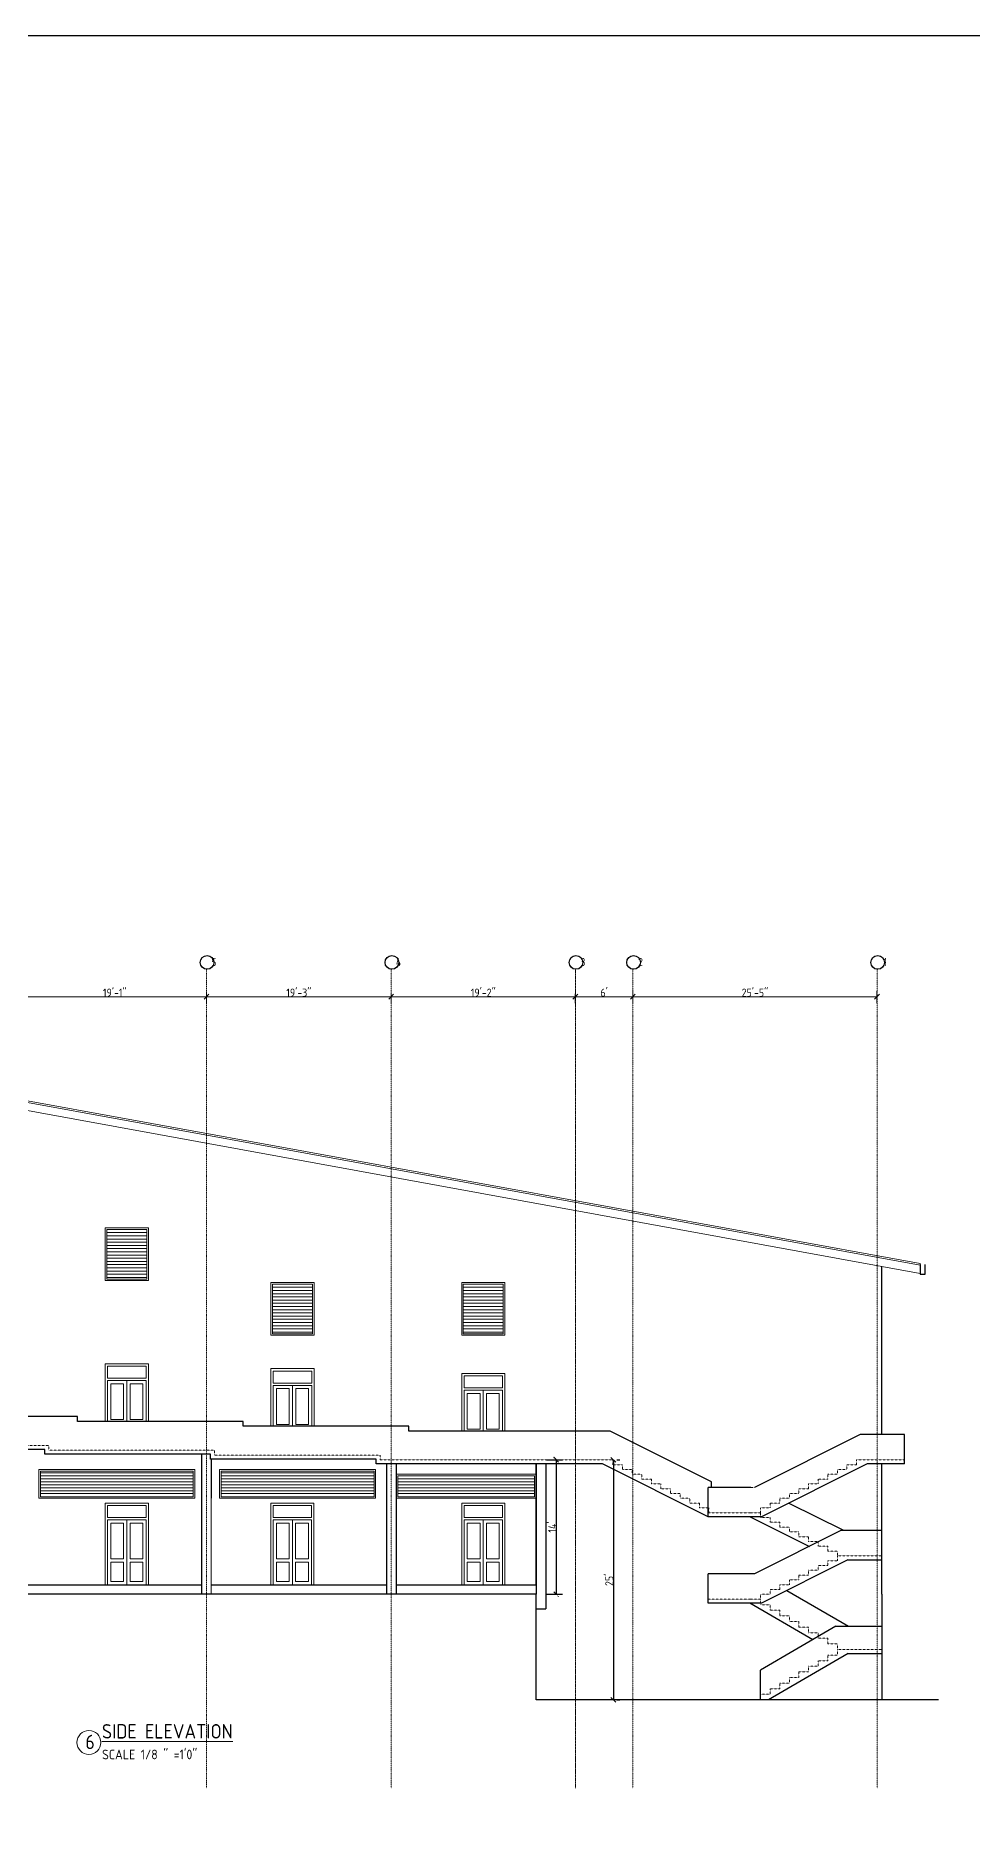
# Model space of a CAD drawing. Extents: x -95606 to 113309, y -42160 to -940.
# Drawn here: x -28894 to -27723, y -18045 to -15818 of the extents above; entities that cross this region are included whole.
import ezdxf

# ---------------------------------------------------------------- set-up
doc = ezdxf.new("R2010")
doc.units = 0
doc.header["$LTSCALE"] = 0.02
doc.header["$MEASUREMENT"] = 0
doc.header["$PDMODE"] = 3
doc.header["$PDSIZE"] = -2
for name, pattern in [('( Dashed )', [0.75, 0.5, -0.25]), ('ACAD_ISO04W100', [30, 24, -3, 0, -3]), ('CENTER', [50.8, 31.75, -6.35, 6.35, -6.35]), ('CENTERX2', [101.6, 63.5, -12.7, 12.7, -12.7])]:
    doc.linetypes.add(name, pattern=pattern)
doc.layers.get('0').update_dxf_attribs({"linetype": 'CONTINUOUS'})
doc.layers.get('DEFPOINTS').update_dxf_attribs({"linetype": 'CONTINUOUS'})
doc.layers.add('DROP', color=7, linetype='CONTINUOUS')
for name, color, linetype, lineweight in [('fitting', 35, 'CONTINUOUS', 15), ('Hatch', 252, 'CONTINUOUS', 9), ('RBH CENTER LINE', 1, 'ACAD_ISO04W100', 13), ('RBH DIMENSIONS', 8, 'CONTINUOUS', 15), ('RBH FURNISHING', 112, 'CONTINUOUS', 0), ('RBH TEXT', 50, 'CONTINUOUS', 13), ('RBH TEXT FRAME', 90, 'CONTINUOUS', 25), ('RBH TEXT1', 111, 'CONTINUOUS', 0), ('RBH WALL - 0.18', 252, 'CONTINUOUS', 18), ('RBH WALL - 0.30', 7, 'CONTINUOUS', 30)]:
    doc.layers.add(name, color=color, linetype=linetype, lineweight=lineweight)
doc.layers.add('RBH DO & WIN', color=7, linetype='CONTINUOUS', lineweight=9, true_color=0x8a008a)
doc.styles.get("Standard").update_dxf_attribs({"font": 'ISOCP'})
doc.dimstyles.new('RBH DIM 01', dxfattribs={"dimtxt": 10, "dimasz": 6, "dimexe": 8, "dimexo": 5, "dimgap": 0.09, "dimtad": 1, "dimdec": 0, "dimzin": 0, "dimdsep": 46, "dimlunit": 4, "dimtxsty": 'Standard', "dimblk": 'OBLIQUE', "dimcen": 0.09, "dimclrd": 4, "dimclre": 1, "dimclrt": 2, "dimadec": 0, "dimazin": 0, "dimtfac": 1, "dimtdec": 0, "dimtofl": 0, "dimtmove": 0, "dimatfit": 3, "dimldrblk": 'OPEN30', "dimfxl": 1, "dimtolj": 1, "dimtzin": 0, "dimlwd": -1, "dimlwe": -1, "dimarcsym": 0})

# ---------------------------------------------------------------- blocks, each defined once
blk = doc.blocks.new('_Oblique')
at = {"color": 0, "linetype": 'ByBlock', "lineweight": -2}
blk.add_line((-0.5, -0.5), (0.5, 0.5), dxfattribs=at)
blk = doc.blocks.new('*D703')
at = {"layer": 'DEFPOINTS', "color": 0, "lineweight": -2, "ltscale": 0.75, "transparency": 16777216}
for p in [(-28147.4, -17005.4), (-27842.4, -17007), (-28147.4, -17019.1)]:
    blk.add_point(p, dxfattribs=at)
at = {"layer": 'RBH DIMENSIONS', "color": 1, "ltscale": 0.75, "transparency": 16777216}
for p, q in [((-28147.4, -17010.4), (-28147.4, -17027.1)), ((-27842.4, -17012), (-27842.4, -17027.1))]:
    blk.add_line(p, q, dxfattribs=at)
at = {"layer": 'RBH DIMENSIONS', "color": 4, "ltscale": 0.75, "transparency": 16777216}
blk.add_line((-27842.4, -17019.1), (-28147.4, -17019.1), dxfattribs=at)
at = {"layer": 'RBH DIMENSIONS', "color": 4, "ltscale": 0.75, "transparency": 16777216, "xscale": 6, "yscale": 6, "zscale": 6, "rotation": 180}
blk.add_blockref('_Oblique', (-28147.4, -17019.1), dxfattribs=at)
at = {"layer": 'RBH DIMENSIONS', "color": 4, "ltscale": 0.75, "transparency": 16777216, "xscale": 6, "yscale": 6, "zscale": 6}
blk.add_blockref('_Oblique', (-27842.4, -17019.1), dxfattribs=at)
at = {"layer": 'RBH DIMENSIONS', "color": 2, "ltscale": 0.75, "transparency": 16777216, "insert": (-27994.9, -17014), "char_height": 10, "attachment_point": 5}
blk.add_mtext('\\A1;25\'-5"', dxfattribs=at)
blk = doc.blocks.new('_Open30')
at = {"color": 0, "linetype": 'ByBlock', "lineweight": -2}
for p, q in [((-1, 0.27), (0, 0)), ((0, 0), (-1, -0.27)), ((0, 0), (-1, 0))]:
    blk.add_line(p, q, dxfattribs=at)
blk = doc.blocks.new('*D704')
at = {"layer": 'DEFPOINTS', "color": 0, "lineweight": -2, "ltscale": 0.75, "transparency": 16777216}
for p in [(-28219.4, -17010.7), (-28147.4, -17009.3), (-28219.4, -17019.1)]:
    blk.add_point(p, dxfattribs=at)
at = {"layer": 'RBH DIMENSIONS', "color": 1, "ltscale": 0.75, "transparency": 16777216}
for p, q in [((-28219.4, -17015.7), (-28219.4, -17027.1)), ((-28147.4, -17014.3), (-28147.4, -17027.1))]:
    blk.add_line(p, q, dxfattribs=at)
at = {"layer": 'RBH DIMENSIONS', "color": 4, "ltscale": 0.75, "transparency": 16777216}
blk.add_line((-28147.4, -17019.1), (-28219.4, -17019.1), dxfattribs=at)
at = {"layer": 'RBH DIMENSIONS', "color": 4, "ltscale": 0.75, "transparency": 16777216, "xscale": 6, "yscale": 6, "zscale": 6, "rotation": 180}
blk.add_blockref('_Oblique', (-28219.4, -17019.1), dxfattribs=at)
at = {"layer": 'RBH DIMENSIONS', "color": 4, "ltscale": 0.75, "transparency": 16777216, "xscale": 6, "yscale": 6, "zscale": 6}
blk.add_blockref('_Oblique', (-28147.4, -17019.1), dxfattribs=at)
at = {"layer": 'RBH DIMENSIONS', "color": 2, "ltscale": 0.75, "transparency": 16777216, "insert": (-28183.4, -17014), "char_height": 10, "attachment_point": 5}
blk.add_mtext("\\A1;6'", dxfattribs=at)
blk = doc.blocks.new('*D705')
at = {"layer": 'DEFPOINTS', "color": 0, "lineweight": -2, "ltscale": 0.75, "transparency": 16777216}
for p in [(-28449.4, -17009.8), (-28219.4, -17010.7), (-28449.4, -17019.1)]:
    blk.add_point(p, dxfattribs=at)
at = {"layer": 'RBH DIMENSIONS', "color": 1, "ltscale": 0.75, "transparency": 16777216}
for p, q in [((-28449.4, -17014.8), (-28449.4, -17027.1)), ((-28219.4, -17015.7), (-28219.4, -17027.1))]:
    blk.add_line(p, q, dxfattribs=at)
at = {"layer": 'RBH DIMENSIONS', "color": 4, "ltscale": 0.75, "transparency": 16777216}
blk.add_line((-28219.4, -17019.1), (-28449.4, -17019.1), dxfattribs=at)
at = {"layer": 'RBH DIMENSIONS', "color": 4, "ltscale": 0.75, "transparency": 16777216, "xscale": 6, "yscale": 6, "zscale": 6, "rotation": 180}
blk.add_blockref('_Oblique', (-28449.4, -17019.1), dxfattribs=at)
at = {"layer": 'RBH DIMENSIONS', "color": 4, "ltscale": 0.75, "transparency": 16777216, "xscale": 6, "yscale": 6, "zscale": 6}
blk.add_blockref('_Oblique', (-28219.4, -17019.1), dxfattribs=at)
at = {"layer": 'RBH DIMENSIONS', "color": 2, "ltscale": 0.75, "transparency": 16777216, "insert": (-28334.4, -17014), "char_height": 10, "attachment_point": 5}
blk.add_mtext('\\A1;19\'-2"', dxfattribs=at)
blk = doc.blocks.new('*D706')
at = {"layer": 'DEFPOINTS', "color": 0, "lineweight": -2, "ltscale": 0.75, "transparency": 16777216}
for p in [(-28680.4, -17008.5), (-28449.4, -17009.8), (-28680.4, -17019.1)]:
    blk.add_point(p, dxfattribs=at)
at = {"layer": 'RBH DIMENSIONS', "color": 1, "ltscale": 0.75, "transparency": 16777216}
for p, q in [((-28680.4, -17013.5), (-28680.4, -17027.1)), ((-28449.4, -17014.8), (-28449.4, -17027.1))]:
    blk.add_line(p, q, dxfattribs=at)
at = {"layer": 'RBH DIMENSIONS', "color": 4, "ltscale": 0.75, "transparency": 16777216}
blk.add_line((-28449.4, -17019.1), (-28680.4, -17019.1), dxfattribs=at)
at = {"layer": 'RBH DIMENSIONS', "color": 4, "ltscale": 0.75, "transparency": 16777216, "xscale": 6, "yscale": 6, "zscale": 6, "rotation": 180}
blk.add_blockref('_Oblique', (-28680.4, -17019.1), dxfattribs=at)
at = {"layer": 'RBH DIMENSIONS', "color": 4, "ltscale": 0.75, "transparency": 16777216, "xscale": 6, "yscale": 6, "zscale": 6}
blk.add_blockref('_Oblique', (-28449.4, -17019.1), dxfattribs=at)
at = {"layer": 'RBH DIMENSIONS', "color": 2, "ltscale": 0.75, "transparency": 16777216, "insert": (-28564.9, -17014), "char_height": 10, "attachment_point": 5}
blk.add_mtext('\\A1;19\'-3"', dxfattribs=at)
blk = doc.blocks.new('*D707')
at = {"layer": 'DEFPOINTS', "color": 0, "lineweight": -2, "ltscale": 0.75, "transparency": 16777216}
for p in [(-28680.4, -17008.5), (-28909.4, -17013), (-28909.4, -17019.1)]:
    blk.add_point(p, dxfattribs=at)
at = {"layer": 'RBH DIMENSIONS', "color": 1, "ltscale": 0.75, "transparency": 16777216}
for p, q in [((-28909.4, -17018), (-28909.4, -17027.1)), ((-28680.4, -17013.5), (-28680.4, -17027.1))]:
    blk.add_line(p, q, dxfattribs=at)
at = {"layer": 'RBH DIMENSIONS', "color": 4, "ltscale": 0.75, "transparency": 16777216}
blk.add_line((-28680.4, -17019.1), (-28909.4, -17019.1), dxfattribs=at)
at = {"layer": 'RBH DIMENSIONS', "color": 4, "ltscale": 0.75, "transparency": 16777216, "xscale": 6, "yscale": 6, "zscale": 6, "rotation": 180}
blk.add_blockref('_Oblique', (-28909.4, -17019.1), dxfattribs=at)
at = {"layer": 'RBH DIMENSIONS', "color": 4, "ltscale": 0.75, "transparency": 16777216, "xscale": 6, "yscale": 6, "zscale": 6}
blk.add_blockref('_Oblique', (-28680.4, -17019.1), dxfattribs=at)
at = {"layer": 'RBH DIMENSIONS', "color": 2, "ltscale": 0.75, "transparency": 16777216, "insert": (-28794.9, -17014), "char_height": 10, "attachment_point": 5}
blk.add_mtext('\\A1;19\'-1"', dxfattribs=at)
blk = doc.blocks.new('*D710')
at = {"layer": 'DEFPOINTS', "color": 1, "ltscale": 0.11, "transparency": 16777216}
for p, q in [((-28255.5, -17597.9), (-28235.2, -17597.9)), ((-28255.5, -17765.9), (-28235.2, -17765.9))]:
    blk.add_line(p, q, dxfattribs=at)
at = {"layer": 'DEFPOINTS', "color": 4, "ltscale": 0.11, "transparency": 16777216}
blk.add_line((-28243.2, -17597.9), (-28243.2, -17765.9), dxfattribs=at)
at = {"layer": 'DEFPOINTS', "color": 0, "linetype": '( Dashed )', "lineweight": -2, "ltscale": 0.11, "transparency": 16777216}
for p in [(-28260.5, -17597.9), (-28260.5, -17765.9), (-28243.2, -17765.9)]:
    blk.add_point(p, dxfattribs=at)
at = {"layer": 'DEFPOINTS', "color": 4, "linetype": '( Dashed )', "ltscale": 0.11, "transparency": 16777216, "xscale": 6, "yscale": 6, "zscale": 6}
for p, rotation in [((-28243.2, -17597.9), 90), ((-28243.2, -17765.9), 270)]:
    blk.add_blockref('_Oblique', p, dxfattribs=dict(at, rotation=rotation))
at = {"layer": 'DEFPOINTS', "color": 2, "linetype": '( Dashed )', "ltscale": 0.11, "transparency": 16777216, "insert": (-28248.2, -17681.9), "char_height": 10, "attachment_point": 5, "rotation": 90}
blk.add_mtext("\\A1;14'", dxfattribs=at)
blk = doc.blocks.new('*D753')
at = {"layer": 'DEFPOINTS', "color": 0, "lineweight": -2, "ltscale": 0.75, "transparency": 16777216}
for p in [(-28172.4, -17597.9), (-28172.4, -17897.9), (-28171.8, -17897.9)]:
    blk.add_point(p, dxfattribs=at)
at = {"layer": 'RBH WALL - 0.30', "color": 4, "ltscale": 0.75, "transparency": 16777216}
blk.add_line((-28171.8, -17597.9), (-28171.8, -17897.9), dxfattribs=at)
at = {"layer": 'RBH WALL - 0.30', "color": 1, "ltscale": 0.75, "transparency": 16777216}
for p, q in [((-28167.4, -17597.9), (-28163.8, -17597.9)), ((-28167.4, -17897.9), (-28163.8, -17897.9))]:
    blk.add_line(p, q, dxfattribs=at)
at = {"layer": 'RBH WALL - 0.30', "color": 4, "ltscale": 0.75, "transparency": 16777216, "xscale": 6, "yscale": 6, "zscale": 6}
for p, rotation in [((-28171.8, -17597.9), 90), ((-28171.8, -17897.9), 270)]:
    blk.add_blockref('_Oblique', p, dxfattribs=dict(at, rotation=rotation))
at = {"layer": 'RBH WALL - 0.30', "color": 2, "ltscale": 0.75, "transparency": 16777216, "insert": (-28176.9, -17747.9), "char_height": 10, "attachment_point": 5, "rotation": 90}
blk.add_mtext("\\A1;25'", dxfattribs=at)

msp = doc.modelspace()

# ---------------------------------------------------------------- linework, layer by layer
at = {"layer": 'DROP', "linetype": 'CENTER', "lineweight": -2}
msp.add_lwpolyline([(-34074.971, -15817.993), (-25761.791, -15817.993), (-25761.791, -23111.355), (-34074.971, -23111.355)], close=True, dxfattribs=at)
at = {"layer": 'fitting', "color": 1, "linetype": '( Dashed )', "lineweight": 5, "ltscale": 0.11}
for p, q in [((-28172.353, -17597.942), (-28271.353, -17597.942)), ((-28160.353, -17603.942), (-28172.353, -17603.942)), ((-28160.353, -17609.942), (-28160.353, -17603.942)), ((-28148.353, -17609.942), (-28160.353, -17609.942)), ((-27891.853, -17615.942), (-27891.853, -17609.942)), ((-27891.853, -17609.942), (-27879.853, -17609.942)), ((-27879.853, -17609.942), (-27879.853, -17603.942)), ((-27879.853, -17603.942), (-27867.853, -17603.942)), ((-27867.853, -17603.942), (-27867.853, -17597.942)), ((-27867.853, -17597.942), (-27807.853, -17597.942)), ((-28136.353, -17615.942), (-28148.353, -17615.942)), ((-28124.353, -17621.942), (-28136.353, -17621.942)), ((-28112.353, -17627.942), (-28124.353, -17627.942)), ((-28112.353, -17633.942), (-28112.353, -17627.942)), ((-28100.353, -17633.942), (-28112.353, -17633.942)), ((-28100.353, -17639.942), (-28100.353, -17633.942)), ((-27995.33, -17632.271), (-27999.853, -17632.271)), ((-27939.853, -17639.942), (-27939.853, -17633.942)), ((-27939.853, -17633.942), (-27927.853, -17633.942)), ((-27927.853, -17633.942), (-27927.853, -17627.942)), ((-27927.853, -17627.942), (-27915.853, -17627.942)), ((-27915.853, -17627.942), (-27915.853, -17621.942)), ((-27915.853, -17621.942), (-27903.853, -17621.942)), ((-27903.853, -17621.942), (-27903.853, -17615.942)), ((-27903.853, -17615.942), (-27891.853, -17615.942)), ((-28088.353, -17639.942), (-28100.353, -17639.942)), ((-28076.353, -17645.942), (-28088.353, -17645.942)), ((-28076.353, -17651.942), (-28076.353, -17645.942)), ((-28064.353, -17651.942), (-28076.353, -17651.942)), ((-28052.353, -17657.942), (-28064.353, -17657.942)), ((-27987.853, -17663.942), (-27987.853, -17657.942)), ((-27987.853, -17657.942), (-27975.853, -17657.942)), ((-27975.853, -17657.942), (-27975.853, -17651.942)), ((-27975.853, -17651.942), (-27963.853, -17651.942)), ((-27963.853, -17651.942), (-27963.853, -17645.942)), ((-27963.853, -17645.942), (-27951.853, -17645.942)), ((-27951.853, -17645.942), (-27951.853, -17639.942)), ((-27951.853, -17639.942), (-27939.853, -17639.942)), ((-27999.853, -17663.942), (-28052.353, -17663.942)), ((-27999.853, -17663.942), (-27987.853, -17663.942)), ((-27987.853, -17663.942), (-27987.853, -17669.942)), ((-27987.853, -17669.942), (-27975.853, -17669.942)), ((-27975.853, -17669.942), (-27975.853, -17675.942)), ((-27975.853, -17675.942), (-27963.853, -17675.942)), ((-27963.853, -17675.942), (-27963.853, -17681.942)), ((-27963.853, -17681.942), (-27951.853, -17681.942)), ((-27951.853, -17681.942), (-27951.853, -17687.942)), ((-27951.853, -17687.942), (-27939.853, -17687.942)), ((-27939.853, -17687.942), (-27939.853, -17693.942)), ((-27939.853, -17693.942), (-27927.853, -17693.942)), ((-27927.853, -17693.942), (-27927.853, -17699.942)), ((-27927.853, -17699.942), (-27915.853, -17699.942)), ((-27915.853, -17699.942), (-27915.853, -17705.942)), ((-27915.853, -17705.942), (-27903.853, -17705.942)), ((-27903.853, -17705.942), (-27903.853, -17711.942)), ((-27903.853, -17711.942), (-27891.853, -17711.942)), ((-27903.853, -17729.942), (-27903.853, -17723.942)), ((-27903.853, -17723.942), (-27891.853, -17723.942)), ((-27891.853, -17711.942), (-27891.853, -17717.942)), ((-27891.853, -17717.942), (-27836.353, -17717.942)), ((-27891.853, -17723.942), (-27891.853, -17717.942)), ((-27939.853, -17747.942), (-27939.853, -17741.942)), ((-27939.853, -17741.942), (-27927.853, -17741.942)), ((-27927.853, -17741.942), (-27927.853, -17735.942)), ((-27927.853, -17735.942), (-27915.853, -17735.942)), ((-27915.853, -17735.942), (-27915.853, -17729.942)), ((-27915.853, -17729.942), (-27903.853, -17729.942)), ((-27987.853, -17771.942), (-27987.853, -17765.942)), ((-27987.853, -17765.942), (-27975.853, -17765.942)), ((-27975.853, -17765.942), (-27975.853, -17759.942)), ((-27975.853, -17759.942), (-27963.853, -17759.942)), ((-27963.853, -17759.942), (-27963.853, -17753.942)), ((-27963.853, -17753.942), (-27951.853, -17753.942)), ((-27951.853, -17753.942), (-27951.853, -17747.942)), ((-27951.853, -17747.942), (-27939.853, -17747.942)), ((-27999.853, -17771.942), (-28052.353, -17771.942)), ((-27999.853, -17771.942), (-27987.853, -17771.942)), ((-27987.853, -17771.942), (-27987.853, -17778.942)), ((-27987.853, -17778.942), (-27975.853, -17778.942)), ((-27975.853, -17778.942), (-27975.853, -17785.942)), ((-27975.853, -17785.942), (-27963.853, -17785.942)), ((-27963.853, -17785.942), (-27963.853, -17792.942)), ((-27963.853, -17792.942), (-27951.853, -17792.942)), ((-27951.853, -17792.942), (-27951.853, -17799.942)), ((-27951.853, -17799.942), (-27939.853, -17799.942)), ((-27939.853, -17799.942), (-27939.853, -17806.942)), ((-27939.853, -17806.942), (-27927.853, -17806.942)), ((-27927.853, -17806.942), (-27927.853, -17813.942)), ((-27927.853, -17813.942), (-27915.853, -17813.942)), ((-27915.853, -17813.942), (-27915.853, -17820.942)), ((-27915.853, -17820.942), (-27903.853, -17820.942)), ((-27903.853, -17820.942), (-27903.853, -17827.942)), ((-27903.853, -17827.942), (-27891.853, -17827.942)), ((-27891.853, -17827.942), (-27891.853, -17834.942)), ((-27891.853, -17834.942), (-27836.353, -17834.942)), ((-27891.853, -17841.942), (-27891.853, -17834.942)), ((-27927.853, -17862.942), (-27927.853, -17855.942)), ((-27927.853, -17855.942), (-27915.853, -17855.942)), ((-27915.853, -17855.942), (-27915.853, -17848.942)), ((-27915.853, -17848.942), (-27903.853, -17848.942)), ((-27903.853, -17848.942), (-27903.853, -17841.942)), ((-27903.853, -17841.942), (-27891.853, -17841.942)), ((-27963.853, -17883.942), (-27963.853, -17876.942)), ((-27963.853, -17876.942), (-27951.853, -17876.942)), ((-27951.853, -17876.942), (-27951.853, -17869.942)), ((-27951.853, -17869.942), (-27939.853, -17869.942)), ((-27939.853, -17869.942), (-27939.853, -17862.942)), ((-27939.853, -17862.942), (-27927.853, -17862.942)), ((-27987.853, -17897.942), (-27987.853, -17890.942)), ((-27987.853, -17890.942), (-27975.853, -17890.942)), ((-27975.853, -17890.942), (-27975.853, -17883.942)), ((-27975.853, -17883.942), (-27963.853, -17883.942))]:
    msp.add_line(p, q, dxfattribs=at)
at = {"layer": 'fitting', "color": 1, "linetype": '( Dashed )', "lineweight": 5, "ltscale": 0.75}
for p, q in [((-28172.353, -17603.942), (-28172.353, -17597.942)), ((-28148.353, -17615.942), (-28148.353, -17609.942)), ((-28136.353, -17621.942), (-28136.353, -17615.942)), ((-28124.353, -17627.942), (-28124.353, -17621.942)), ((-28088.353, -17645.942), (-28088.353, -17639.942)), ((-28064.353, -17657.942), (-28064.353, -17651.942)), ((-28052.353, -17663.942), (-28052.353, -17657.942))]:
    msp.add_line(p, q, dxfattribs=at)
at = {"layer": 'fitting', "color": 1, "linetype": '( Dashed )', "lineweight": 5, "ltscale": 0.11}
msp.add_lwpolyline([(-28268.353, -17597.942), (-28463.353, -17597.942), (-28463.353, -17591.942), (-28670.353, -17591.942), (-28670.353, -17585.942), (-28877.353, -17585.942), (-28877.353, -17579.942), (-29291.353, -17579.942)], dxfattribs=at)
at = {"layer": 'Hatch', "linetype": '( Dashed )', "ltscale": 0.75}
msp.add_line((-28268.353, -17897.942), (-27836.353, -17897.942), dxfattribs=at)
at = {"layer": 'RBH CENTER LINE', "linetype": 'CENTERX2', "ltscale": 0.12}
for p, q in [((-28680.353, -18008.254), (-28680.353, -16985.003)), ((-28449.353, -18008.254), (-28449.353, -16985.003)), ((-28147.353, -18008.254), (-28147.353, -16985.003)), ((-27842.353, -18008.254), (-27842.353, -16985.003))]:
    msp.add_line(p, q, dxfattribs=at)
at = {"layer": 'RBH CENTER LINE', "ltscale": 0.75}
msp.add_line((-28219.353, -18008.254), (-28219.353, -16985.003), dxfattribs=at)
at = {"layer": 'RBH DO & WIN', "ltscale": 0.75}
for p, q in [((-28804.853, -17309.934), (-28759.853, -17309.934)), ((-28804.853, -17313.934), (-28754.853, -17313.934)), ((-28804.853, -17317.934), (-28754.853, -17317.934)), ((-28804.853, -17321.934), (-28754.853, -17321.934)), ((-28754.853, -17309.934), (-28754.853, -17371.934)), ((-28752.853, -17307.934), (-28752.853, -17373.934)), ((-28804.853, -17325.934), (-28754.853, -17325.934)), ((-28804.853, -17329.934), (-28754.853, -17329.934)), ((-28804.853, -17333.934), (-28754.853, -17333.934)), ((-28804.853, -17337.934), (-28754.853, -17337.934)), ((-28804.853, -17341.934), (-28754.853, -17341.934)), ((-28804.853, -17345.934), (-28754.853, -17345.934)), ((-28804.853, -17349.934), (-28754.853, -17349.934)), ((-28804.853, -17353.934), (-28754.853, -17353.934)), ((-28804.853, -17357.934), (-28754.853, -17357.934)), ((-28804.853, -17361.934), (-28754.853, -17361.934)), ((-28804.853, -17365.934), (-28754.853, -17365.934)), ((-28804.853, -17369.934), (-28754.853, -17369.934)), ((-28597.853, -17378.288), (-28552.853, -17378.288)), ((-28597.853, -17382.288), (-28547.853, -17382.288)), ((-28597.853, -17386.288), (-28547.853, -17386.288)), ((-28597.853, -17390.288), (-28547.853, -17390.288)), ((-28547.853, -17378.288), (-28547.853, -17440.288)), ((-28545.853, -17376.288), (-28545.853, -17442.288)), ((-28359.353, -17378.288), (-28314.353, -17378.288)), ((-28359.353, -17382.288), (-28309.353, -17382.288)), ((-28359.353, -17386.288), (-28309.353, -17386.288)), ((-28359.353, -17390.288), (-28309.353, -17390.288)), ((-28309.353, -17378.288), (-28309.353, -17440.288)), ((-28307.353, -17376.288), (-28307.353, -17442.288)), ((-28597.853, -17394.288), (-28547.853, -17394.288)), ((-28597.853, -17398.288), (-28547.853, -17398.288)), ((-28597.853, -17402.288), (-28547.853, -17402.288)), ((-28597.853, -17406.288), (-28547.853, -17406.288)), ((-28597.853, -17410.288), (-28547.853, -17410.288)), ((-28359.353, -17394.288), (-28309.353, -17394.288)), ((-28359.353, -17398.288), (-28309.353, -17398.288)), ((-28359.353, -17402.288), (-28309.353, -17402.288)), ((-28359.353, -17406.288), (-28309.353, -17406.288)), ((-28359.353, -17410.288), (-28309.353, -17410.288)), ((-28597.853, -17414.288), (-28547.853, -17414.288)), ((-28597.853, -17418.288), (-28547.853, -17418.288)), ((-28597.853, -17422.288), (-28547.853, -17422.288)), ((-28597.853, -17426.288), (-28547.853, -17426.288)), ((-28597.853, -17430.288), (-28547.853, -17430.288)), ((-28597.853, -17434.288), (-28547.853, -17434.288)), ((-28359.353, -17414.288), (-28309.353, -17414.288)), ((-28359.353, -17418.288), (-28309.353, -17418.288)), ((-28359.353, -17422.288), (-28309.353, -17422.288)), ((-28359.353, -17426.288), (-28309.353, -17426.288)), ((-28359.353, -17430.288), (-28309.353, -17430.288)), ((-28359.353, -17434.288), (-28309.353, -17434.288)), ((-28597.853, -17438.288), (-28547.853, -17438.288)), ((-28359.353, -17438.288), (-28309.353, -17438.288)), ((-28806.853, -17549.942), (-28806.853, -17477.942)), ((-28806.853, -17477.942), (-28752.853, -17477.942)), ((-28752.853, -17477.942), (-28752.853, -17549.942)), ((-28803.853, -17495.942), (-28803.853, -17480.942)), ((-28803.853, -17480.942), (-28755.853, -17480.942)), ((-28755.853, -17495.942), (-28803.853, -17495.942)), ((-28803.853, -17549.942), (-28803.853, -17498.942)), ((-28755.853, -17498.942), (-28803.853, -17498.942)), ((-28779.853, -17480.942), (-28755.853, -17480.942)), ((-28779.853, -17498.942), (-28779.853, -17549.942)), ((-28779.853, -17549.942), (-28779.853, -17498.942)), ((-28755.853, -17480.942), (-28755.853, -17495.942)), ((-28755.853, -17480.942), (-28755.853, -17495.942)), ((-28755.853, -17498.942), (-28755.853, -17549.942)), ((-28755.853, -17498.942), (-28755.853, -17549.942)), ((-28599.853, -17555.942), (-28599.853, -17483.942)), ((-28599.853, -17483.942), (-28545.853, -17483.942)), ((-28596.853, -17501.942), (-28596.853, -17486.942)), ((-28596.853, -17486.942), (-28548.853, -17486.942)), ((-28548.853, -17501.942), (-28596.853, -17501.942)), ((-28572.853, -17486.942), (-28548.853, -17486.942)), ((-28548.853, -17486.942), (-28548.853, -17501.942)), ((-28548.853, -17486.942), (-28548.853, -17501.942)), ((-28545.853, -17483.942), (-28545.853, -17555.942)), ((-28361.353, -17561.942), (-28361.353, -17489.942)), ((-28361.353, -17489.942), (-28307.353, -17489.942)), ((-28358.353, -17507.942), (-28358.353, -17492.942)), ((-28358.353, -17492.942), (-28310.353, -17492.942)), ((-28334.353, -17492.942), (-28310.353, -17492.942)), ((-28310.353, -17492.942), (-28310.353, -17507.942)), ((-28310.353, -17492.942), (-28310.353, -17507.942)), ((-28307.353, -17489.942), (-28307.353, -17561.942)), ((-28799.853, -17502.942), (-28799.853, -17547.657)), ((-28783.853, -17502.942), (-28799.853, -17502.942)), ((-28783.853, -17547.657), (-28783.853, -17502.942)), ((-28775.853, -17547.657), (-28775.853, -17502.942)), ((-28759.853, -17502.942), (-28775.853, -17502.942)), ((-28759.853, -17502.942), (-28759.853, -17547.657)), ((-28596.853, -17555.942), (-28596.853, -17504.942)), ((-28548.853, -17504.942), (-28596.853, -17504.942)), ((-28592.853, -17508.942), (-28592.853, -17553.657)), ((-28576.853, -17508.942), (-28592.853, -17508.942)), ((-28576.853, -17553.657), (-28576.853, -17508.942)), ((-28572.853, -17504.942), (-28572.853, -17555.942)), ((-28572.853, -17555.942), (-28572.853, -17504.942)), ((-28568.853, -17553.657), (-28568.853, -17508.942)), ((-28552.853, -17508.942), (-28568.853, -17508.942)), ((-28552.853, -17508.942), (-28552.853, -17553.657)), ((-28548.853, -17504.942), (-28548.853, -17555.942)), ((-28548.853, -17504.942), (-28548.853, -17555.942)), ((-28310.353, -17507.942), (-28358.353, -17507.942)), ((-28358.353, -17561.942), (-28358.353, -17510.942)), ((-28310.353, -17510.942), (-28358.353, -17510.942)), ((-28354.353, -17514.942), (-28354.353, -17559.657)), ((-28338.353, -17514.942), (-28354.353, -17514.942)), ((-28338.353, -17559.657), (-28338.353, -17514.942)), ((-28334.353, -17510.942), (-28334.353, -17561.942)), ((-28334.353, -17561.942), (-28334.353, -17510.942)), ((-28330.353, -17559.657), (-28330.353, -17514.942)), ((-28314.353, -17514.942), (-28330.353, -17514.942)), ((-28314.353, -17514.942), (-28314.353, -17559.657)), ((-28310.353, -17510.942), (-28310.353, -17561.942)), ((-28310.353, -17510.942), (-28310.353, -17561.942)), ((-28799.853, -17547.657), (-28783.853, -17547.657)), ((-28759.853, -17547.657), (-28775.853, -17547.657)), ((-28592.853, -17553.657), (-28576.853, -17553.657)), ((-28552.853, -17553.657), (-28568.853, -17553.657)), ((-28354.353, -17559.657), (-28338.353, -17559.657)), ((-28314.353, -17559.657), (-28330.353, -17559.657)), ((-28696.938, -17614.244), (-28887.938, -17614.244)), ((-28696.938, -17617.942), (-28887.938, -17617.942)), ((-28696.938, -17621.64), (-28887.938, -17621.64)), ((-28696.938, -17625.338), (-28887.938, -17625.338)), ((-28696.938, -17629.036), (-28887.938, -17629.036)), ((-28696.938, -17632.734), (-28887.938, -17632.734)), ((-28470.916, -17614.244), (-28661.916, -17614.244)), ((-28470.916, -17617.942), (-28661.916, -17617.942)), ((-28470.916, -17621.64), (-28661.916, -17621.64)), ((-28470.916, -17625.338), (-28661.916, -17625.338)), ((-28470.916, -17629.036), (-28661.916, -17629.036)), ((-28470.916, -17632.734), (-28661.916, -17632.734)), ((-28270.353, -17621.64), (-28441.353, -17621.64)), ((-28270.353, -17625.338), (-28441.353, -17625.338)), ((-28270.353, -17629.036), (-28441.353, -17629.036)), ((-28270.353, -17632.734), (-28441.353, -17632.734)), ((-28696.938, -17636.432), (-28887.938, -17636.432)), ((-28696.938, -17640.13), (-28887.938, -17640.13)), ((-28806.853, -17753.942), (-28806.853, -17651.942)), ((-28806.853, -17651.942), (-28752.853, -17651.942)), ((-28803.853, -17669.942), (-28803.853, -17654.942)), ((-28803.853, -17654.942), (-28755.853, -17654.942)), ((-28779.853, -17654.942), (-28755.853, -17654.942)), ((-28755.853, -17654.942), (-28755.853, -17669.942)), ((-28755.853, -17654.942), (-28755.853, -17669.942)), ((-28752.853, -17651.942), (-28752.853, -17753.942)), ((-28470.916, -17636.432), (-28661.916, -17636.432)), ((-28470.916, -17640.13), (-28661.916, -17640.13)), ((-28599.969, -17753.942), (-28599.969, -17651.942)), ((-28599.969, -17651.942), (-28545.969, -17651.942)), ((-28596.969, -17669.942), (-28596.969, -17654.942)), ((-28596.969, -17654.942), (-28548.969, -17654.942)), ((-28572.969, -17654.942), (-28548.969, -17654.942)), ((-28548.969, -17654.942), (-28548.969, -17669.942)), ((-28548.969, -17654.942), (-28548.969, -17669.942)), ((-28545.969, -17651.942), (-28545.969, -17753.942)), ((-28270.353, -17636.432), (-28441.353, -17636.432)), ((-28270.353, -17640.13), (-28441.353, -17640.13)), ((-28361.353, -17753.942), (-28361.353, -17651.942)), ((-28361.353, -17651.942), (-28307.353, -17651.942)), ((-28358.353, -17669.942), (-28358.353, -17654.942)), ((-28358.353, -17654.942), (-28310.353, -17654.942)), ((-28334.353, -17654.942), (-28310.353, -17654.942)), ((-28310.353, -17654.942), (-28310.353, -17669.942)), ((-28310.353, -17654.942), (-28310.353, -17669.942)), ((-28307.353, -17651.942), (-28307.353, -17753.942)), ((-28755.853, -17669.942), (-28803.853, -17669.942)), ((-28803.853, -17753.942), (-28803.853, -17672.942)), ((-28755.853, -17672.942), (-28803.853, -17672.942)), ((-28799.853, -17676.942), (-28799.853, -17721.657)), ((-28783.853, -17676.942), (-28799.853, -17676.942)), ((-28783.853, -17721.657), (-28783.853, -17676.942)), ((-28779.853, -17672.942), (-28779.853, -17753.942)), ((-28779.853, -17753.942), (-28779.853, -17672.942)), ((-28775.853, -17721.657), (-28775.853, -17676.942)), ((-28759.853, -17676.942), (-28775.853, -17676.942)), ((-28759.853, -17676.942), (-28759.853, -17721.657)), ((-28755.853, -17672.942), (-28755.853, -17753.942)), ((-28755.853, -17672.942), (-28755.853, -17753.942)), ((-28548.969, -17669.942), (-28596.969, -17669.942)), ((-28596.969, -17753.942), (-28596.969, -17672.942)), ((-28548.969, -17672.942), (-28596.969, -17672.942)), ((-28592.969, -17676.942), (-28592.969, -17721.657)), ((-28576.969, -17676.942), (-28592.969, -17676.942)), ((-28576.969, -17721.657), (-28576.969, -17676.942)), ((-28572.969, -17672.942), (-28572.969, -17753.942)), ((-28572.969, -17753.942), (-28572.969, -17672.942)), ((-28568.969, -17721.657), (-28568.969, -17676.942)), ((-28552.969, -17676.942), (-28568.969, -17676.942)), ((-28552.969, -17676.942), (-28552.969, -17721.657)), ((-28548.969, -17672.942), (-28548.969, -17753.942)), ((-28548.969, -17672.942), (-28548.969, -17753.942)), ((-28310.353, -17669.942), (-28358.353, -17669.942)), ((-28358.353, -17753.942), (-28358.353, -17672.942)), ((-28310.353, -17672.942), (-28358.353, -17672.942)), ((-28354.353, -17676.942), (-28354.353, -17721.657)), ((-28338.353, -17676.942), (-28354.353, -17676.942)), ((-28338.353, -17721.657), (-28338.353, -17676.942)), ((-28334.353, -17672.942), (-28334.353, -17753.942)), ((-28334.353, -17753.942), (-28334.353, -17672.942)), ((-28330.353, -17721.657), (-28330.353, -17676.942)), ((-28314.353, -17676.942), (-28330.353, -17676.942)), ((-28314.353, -17676.942), (-28314.353, -17721.657)), ((-28310.353, -17672.942), (-28310.353, -17753.942)), ((-28310.353, -17672.942), (-28310.353, -17753.942)), ((-28799.853, -17721.657), (-28783.853, -17721.657)), ((-28759.853, -17721.657), (-28775.853, -17721.657)), ((-28592.969, -17721.657), (-28576.969, -17721.657)), ((-28552.969, -17721.657), (-28568.969, -17721.657)), ((-28354.353, -17721.657), (-28338.353, -17721.657)), ((-28314.353, -17721.657), (-28330.353, -17721.657)), ((-28799.853, -17725.657), (-28799.853, -17749.942)), ((-28799.853, -17725.657), (-28783.853, -17725.657)), ((-28783.853, -17749.942), (-28783.853, -17725.657)), ((-28759.853, -17725.657), (-28775.853, -17725.657)), ((-28775.853, -17749.942), (-28775.853, -17725.657)), ((-28759.853, -17725.657), (-28759.853, -17749.942)), ((-28592.969, -17725.657), (-28592.969, -17749.942)), ((-28592.969, -17725.657), (-28576.969, -17725.657)), ((-28576.969, -17749.942), (-28576.969, -17725.657)), ((-28552.969, -17725.657), (-28568.969, -17725.657)), ((-28568.969, -17749.942), (-28568.969, -17725.657)), ((-28552.969, -17725.657), (-28552.969, -17749.942)), ((-28354.353, -17725.657), (-28354.353, -17749.942)), ((-28354.353, -17725.657), (-28338.353, -17725.657)), ((-28338.353, -17749.942), (-28338.353, -17725.657)), ((-28314.353, -17725.657), (-28330.353, -17725.657)), ((-28330.353, -17749.942), (-28330.353, -17725.657)), ((-28314.353, -17725.657), (-28314.353, -17749.942)), ((-28799.853, -17749.942), (-28783.853, -17749.942)), ((-28759.853, -17749.942), (-28775.853, -17749.942)), ((-28592.969, -17749.942), (-28576.969, -17749.942)), ((-28552.969, -17749.942), (-28568.969, -17749.942)), ((-28354.353, -17749.942), (-28338.353, -17749.942)), ((-28314.353, -17749.942), (-28330.353, -17749.942))]:
    msp.add_line(p, q, dxfattribs=at)
for points in [[(-28752.853, -17373.934), (-28806.853, -17373.934), (-28806.853, -17307.934), (-28752.853, -17307.934)], [(-28754.853, -17371.934), (-28804.853, -17371.934), (-28804.853, -17309.934), (-28754.853, -17309.934)], [(-28545.853, -17442.288), (-28599.853, -17442.288), (-28599.853, -17376.288), (-28545.853, -17376.288)], [(-28547.853, -17440.288), (-28597.853, -17440.288), (-28597.853, -17378.288), (-28547.853, -17378.288)], [(-28307.353, -17442.288), (-28361.353, -17442.288), (-28361.353, -17376.288), (-28307.353, -17376.288)], [(-28309.353, -17440.288), (-28359.353, -17440.288), (-28359.353, -17378.288), (-28309.353, -17378.288)], [(-28545.853, -17555.942), (-28545.853, -17483.942), (-28599.853, -17483.942), (-28599.853, -17555.942)], [(-28307.353, -17561.942), (-28307.353, -17489.942), (-28361.353, -17489.942), (-28361.353, -17561.942)]]:
    msp.add_lwpolyline(points, dxfattribs=at)
for points in [[(-28694.938, -17609.942), (-28889.938, -17609.942), (-28889.938, -17645.942), (-28694.938, -17645.942)], [(-28696.938, -17611.942), (-28887.938, -17611.942), (-28887.938, -17643.942), (-28696.938, -17643.942)], [(-28468.916, -17609.942), (-28663.916, -17609.942), (-28663.916, -17645.942), (-28468.916, -17645.942)], [(-28470.916, -17611.942), (-28661.916, -17611.942), (-28661.916, -17643.942), (-28470.916, -17643.942)], [(-28443.353, -17645.942), (-28268.353, -17645.942), (-28268.353, -17615.942), (-28443.353, -17615.942)], [(-28441.353, -17643.942), (-28270.353, -17643.942), (-28270.353, -17617.942), (-28441.353, -17617.942)]]:
    msp.add_lwpolyline(points, close=True, dxfattribs=at)
at = {"layer": 'RBH FURNISHING', "ltscale": 0.75}
for p, q in [((-27788.353, -17352.723), (-29448.353, -17049.802)), ((-27788.353, -17354.756), (-29448.353, -17051.835)), ((-27788.353, -17364.921), (-29448.353, -17062)), ((-27788.353, -17352.723), (-27788.353, -17364.921))]:
    msp.add_line(p, q, dxfattribs=at)
at = {"layer": 'RBH TEXT FRAME'}
for centre in [(-28679.524, -16976.268), (-28448.524, -16976.268), (-28218.524, -16976.268), (-28146.524, -16976.268), (-27841.524, -16976.268)]:
    msp.add_circle(centre, 8.578, dxfattribs=at)
at = {"layer": 'RBH TEXT1'}
msp.add_circle((-28827.21, -17951.089), 14.955, dxfattribs=at)
at = {"layer": 'RBH WALL - 0.18', "ltscale": 0.75}
for p, q in [((-28674.353, -17645.942), (-28674.353, -17603.942)), ((-28443.353, -17765.942), (-28443.353, -17609.942)), ((-28674.353, -17765.942), (-28674.353, -17645.942)), ((-28268.353, -17897.942), (-28268.353, -17753.942))]:
    msp.add_line(p, q, dxfattribs=at)
at = {"layer": 'RBH WALL - 0.30', "ltscale": 0.75}
for p, q in [((-27836.353, -17566.271), (-27836.353, -17356.162)), ((-27788.353, -17353.628), (-27788.353, -17365.674)), ((-27788.353, -17365.674), (-27782.353, -17365.674)), ((-27782.353, -17365.674), (-27782.353, -17353.785)), ((-28841.353, -17543.942), (-29291.353, -17543.942)), ((-28841.353, -17549.942), (-28841.353, -17543.942)), ((-28634.353, -17549.942), (-28841.353, -17549.942)), ((-28634.353, -17555.942), (-28634.353, -17549.942)), ((-28427.353, -17555.942), (-28634.353, -17555.942)), ((-28427.353, -17561.942), (-28427.353, -17555.942)), ((-28175.854, -17561.942), (-28427.353, -17561.942)), ((-28049.033, -17625.353), (-28175.854, -17561.942)), ((-27863.33, -17566.271), (-27995.33, -17632.271)), ((-27807.853, -17566.271), (-27863.33, -17566.271)), ((-27807.853, -17602.942), (-27807.853, -17566.271)), ((-28686.353, -17590.942), (-28686.353, -17765.942)), ((-28674.353, -17596.942), (-28674.353, -17645.942)), ((-28455.353, -17602.942), (-28455.353, -17765.942)), ((-28443.353, -17602.942), (-28443.353, -17765.942)), ((-28268.353, -17753.942), (-28268.353, -17602.942)), ((-28268.353, -17602.942), (-28268.353, -17765.942)), ((-28256.353, -17602.942), (-28256.353, -17783.942)), ((-27836.353, -17765.942), (-27836.353, -17602.942)), ((-27999.853, -17632.271), (-28053.533, -17632.271)), ((-28053.533, -17668.942), (-28053.533, -17632.271)), ((-28049.033, -17632.271), (-28049.033, -17625.353)), ((-27952.486, -17651.849), (-27884.299, -17685.942)), ((-28001.033, -17668.942), (-27926.853, -17706.032)), ((-27886.673, -17685.942), (-27995.33, -17740.271)), ((-27886.673, -17685.942), (-27836.353, -17685.942)), ((-27878.673, -17722.942), (-27836.353, -17722.942)), ((-27995.33, -17740.271), (-28053.533, -17740.271)), ((-28053.533, -17776.942), (-28053.533, -17740.271)), ((-28903.353, -17753.942), (-28686.353, -17753.942)), ((-28674.353, -17753.942), (-28455.353, -17753.942)), ((-28443.353, -17753.942), (-28268.353, -17753.942)), ((-27954.957, -17761.085), (-27878.059, -17805.942)), ((-27836.353, -17765.942), (-27836.353, -17897.942)), ((-28268.353, -17783.942), (-28256.353, -17783.942)), ((-27922.569, -17822.813), (-28001.205, -17776.942)), ((-27893.647, -17805.942), (-27987.853, -17860.896)), ((-27893.647, -17805.942), (-27836.353, -17805.942)), ((-27878.501, -17839.942), (-27977.93, -17897.942)), ((-27878.501, -17839.942), (-27836.353, -17839.942)), ((-27987.853, -17897.942), (-27987.853, -17860.896))]:
    msp.add_line(p, q, dxfattribs=at)
for points in [[(-28053.533, -17668.942), (-28185.533, -17602.942), (-28468.353, -17602.942), (-28468.353, -17596.942), (-28675.353, -17596.942), (-28675.353, -17590.942), (-28882.353, -17590.942), (-28882.353, -17584.942), (-29259.956, -17584.942)], [(-27807.853, -17602.942), (-27854.673, -17602.942), (-27986.673, -17668.942), (-27999.853, -17668.942), (-28053.533, -17668.942)], [(-27878.673, -17722.942), (-27986.673, -17776.942), (-27999.853, -17776.942), (-28053.533, -17776.942)], [(-27765.504, -17897.942), (-27836.353, -17897.942), (-27836.353, -17897.942), (-28268.353, -17897.942), (-28268.353, -17765.942), (-29615.434, -17765.942)]]:
    msp.add_lwpolyline(points, dxfattribs=at)

# ---------------------------------------------------------------- texts
at = {"layer": 'RBH TEXT', "char_height": 10, "attachment_point": 3}
for s, insert in [('5', (-28667.862, -16970.771)), ('4', (-28436.862, -16970.771)), ('3', (-28206.862, -16970.771)), ('2', (-28134.862, -16970.771)), ('1', (-27829.862, -16970.771))]:
    msp.add_mtext_dynamic_manual_height_columns(s, width=23.65244, gutter_width=1, heights=[0], dxfattribs=dict(at, insert=insert))
at = {"layer": 'RBH TEXT1', "attachment_point": 1}
for s, width, insert, char_height in [('6', 375.11362, (-28831.668, -17941.463), 18), ('{\\LSIDE ELEVATION}', 441.56619, (-28811.02, -17928.182), 18), ('\\A1;SCALE 1/8 " =1\'0"', 232.51435, (-28810.811, -17960.143), 12)]:
    msp.add_mtext_dynamic_manual_height_columns(s, width=width, gutter_width=1, heights=[0], dxfattribs=dict(at, insert=insert, char_height=char_height))

# ---------------------------------------------------------------- dimensions: what is measured, and where the dimension line sits
at = {"layer": 'DEFPOINTS', "color": 1, "linetype": '( Dashed )', "ltscale": 0.11}
dim = msp.add_linear_dim(base=(-28243.157, -17765.942), p1=(-28260.533, -17597.942), p2=(-28260.533, -17765.942), angle=90, dimstyle='RBH DIM 01', dxfattribs=at)
dim.commit()
dim.dimension.update_dxf_attribs({"geometry": '*D710', "text_midpoint": (-28248.247, -17681.942)})
at = {"layer": 'RBH DIMENSIONS', "ltscale": 0.75}
for base, p1, p2, picture, middle in [((-28909.353, -17019.091), (-28680.353, -17008.525), (-28909.353, -17013.005), '*D707', (-28794.853, -17014.001)), ((-28680.353, -17019.091), (-28449.353, -17009.825), (-28680.353, -17008.525), '*D706', (-28564.853, -17014.001)), ((-28449.353, -17019.091), (-28219.353, -17010.69), (-28449.353, -17009.825), '*D705', (-28334.353, -17013.998)), ((-28219.353, -17019.091), (-28147.353, -17009.299), (-28219.353, -17010.69), '*D704', (-28183.353, -17014.001)), ((-28147.353, -17019.091), (-27842.353, -17007.049), (-28147.353, -17005.397), '*D703', (-27994.853, -17014))]:
    dim = msp.add_linear_dim(base=base, p1=p1, p2=p2, angle=180, dimstyle='RBH DIM 01', dxfattribs=at)
    dim.commit()
    dim.dimension.update_dxf_attribs({"geometry": picture, "text_midpoint": middle})
at = {"layer": 'RBH WALL - 0.30', "ltscale": 0.75}
dim = msp.add_linear_dim(base=(-28171.838, -17897.942), p1=(-28172.353, -17597.942), p2=(-28172.353, -17897.942), angle=90, dimstyle='RBH DIM 01', dxfattribs=at)
dim.commit()
dim.dimension.update_dxf_attribs({"geometry": '*D753', "text_midpoint": (-28176.929, -17747.942)})

doc.saveas('drawing.dxf')
